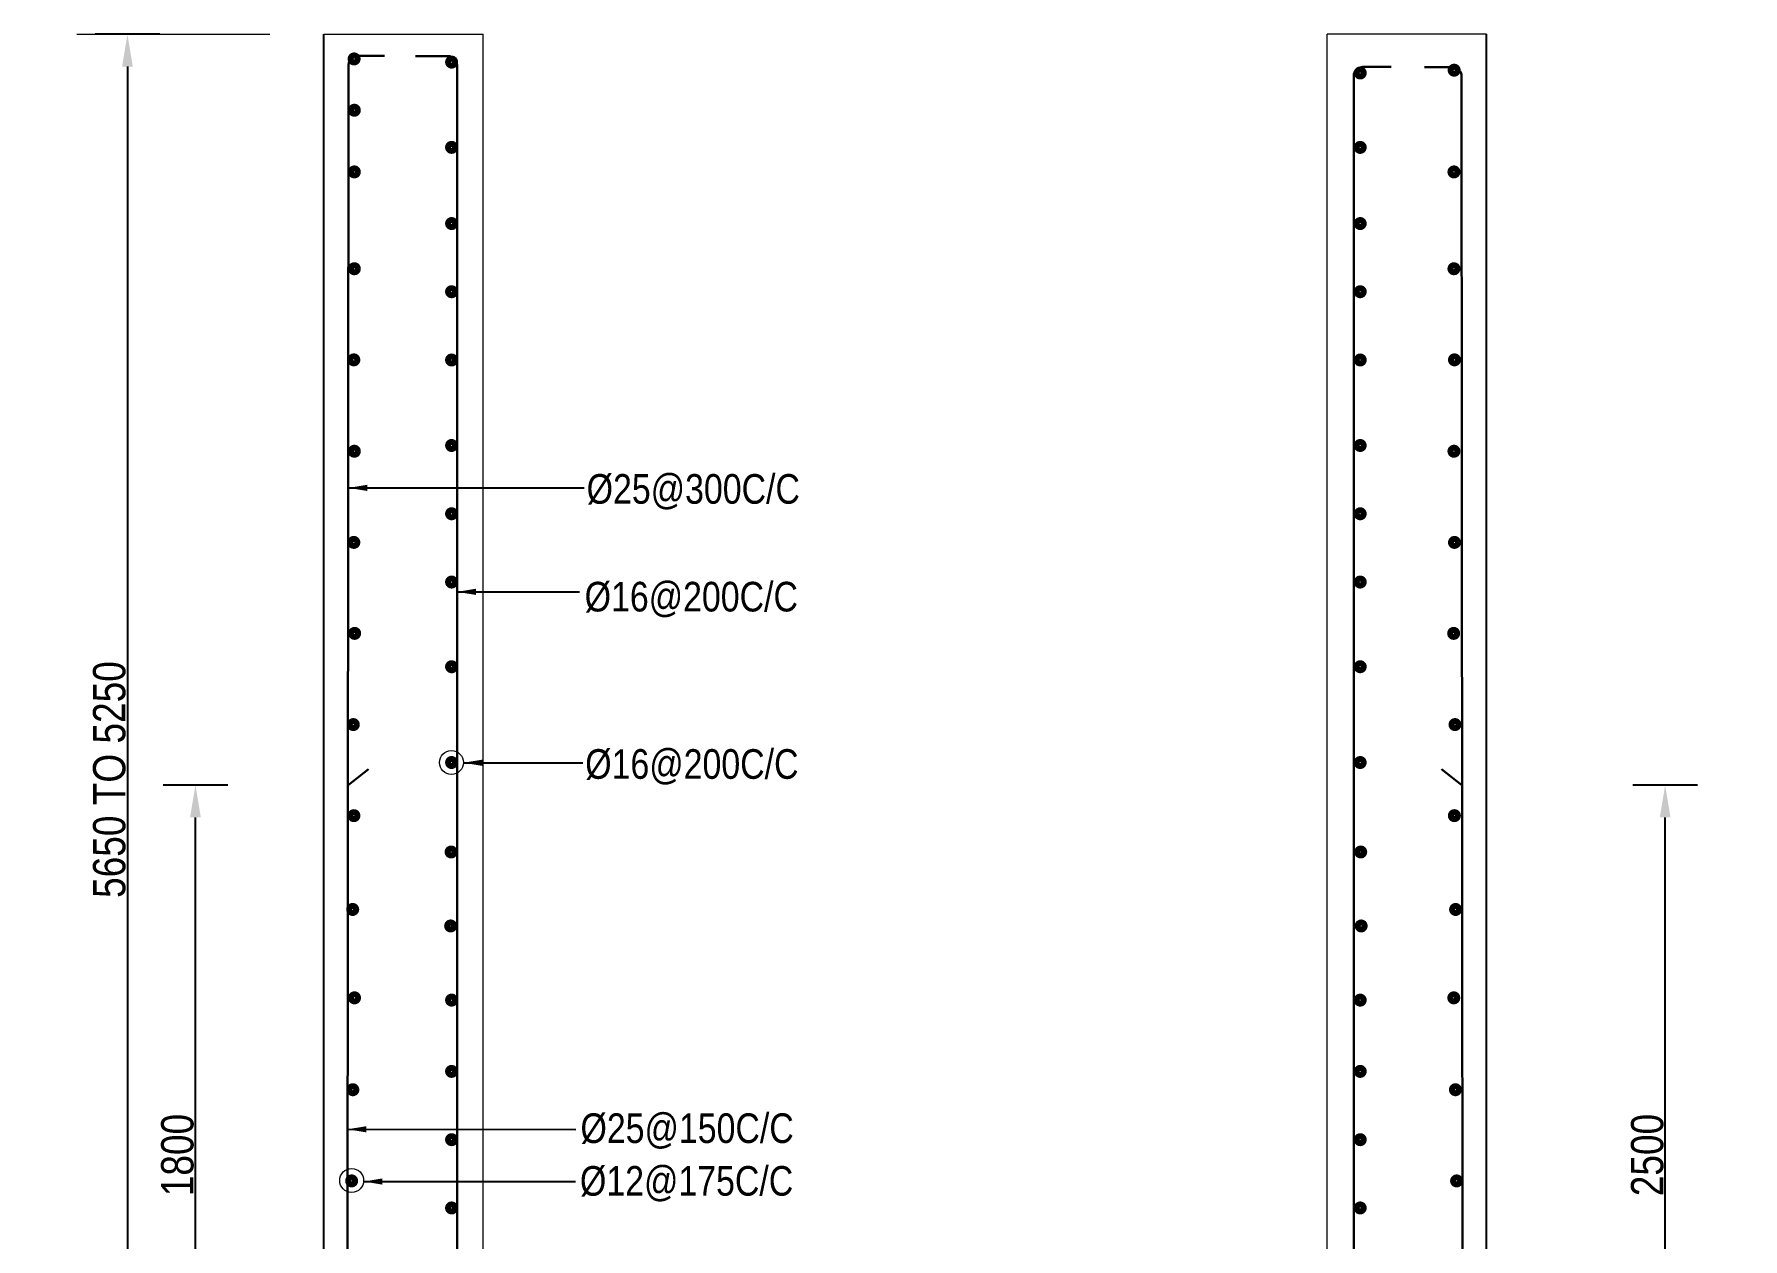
# Model space of a CAD drawing. Extents: x -119161 to 3778985, y -718511 to -30958.
# Drawn here: x 2982717 to 2995408, y -261150 to -252206 of the extents above; entities that cross this region are included whole.
import ezdxf

# ---------------------------------------------------------------- set-up
doc = ezdxf.new("R2010")
doc.units = 0
doc.header["$MEASUREMENT"] = 0
doc.layers.get('DEFPOINTS').update_dxf_attribs({"linetype": 'CONTINUOUS'})
doc.layers.add('Dim', color=7, linetype='CONTINUOUS', lineweight=9)
doc.layers.add('ROD', color=1, linetype='CONTINUOUS', lineweight=30)
doc.layers.add('LINE', color=7, linetype='CONTINUOUS')
doc.layers.add('TXT', color=7, linetype='CONTINUOUS')
doc.styles.add('ARIAL', font='ARIALN.TTF')
doc.styles.add('DIM', font='isocp3.shx')
doc.styles.add('dimText', font='ARIALN.TTF')
doc.dimstyles.new('dim n_120', dxfattribs={"dimtxt": 240, "dimasz": 240, "dimexe": 240, "dimexo": 150, "dimgap": 100, "dimtad": 2, "dimdec": 0, "dimzin": 0, "dimdsep": 46, "dimtxsty": 'DIM', "dimcen": 350, "dimclrd": 5, "dimclre": 5, "dimclrt": 7, "dimadec": 0, "dimazin": 0, "dimtfac": 1, "dimtdec": 0, "dimtmove": 0, "dimatfit": 3, "dimfxl": 240, "dimfxlon": 1, "dimtolj": 1, "dimtzin": 0, "dimarcsym": 0})
doc.dimstyles.new('dim_70', dxfattribs={"dimtxt": 140, "dimasz": 140, "dimexe": 70, "dimexo": 40, "dimgap": 50, "dimtad": 1, "dimdec": 0, "dimzin": 0, "dimdsep": 46, "dimtxsty": 'ARIAL', "dimcen": 0.09, "dimclrd": 5, "dimclre": 5, "dimclrt": 7, "dimadec": 0, "dimazin": 0, "dimtfac": 1, "dimtdec": 0, "dimtmove": 0, "dimatfit": 3, "dimfxl": 1, "dimtolj": 1, "dimtzin": 0, "dimarcsym": 0})

# ---------------------------------------------------------------- blocks, each defined once
blk = doc.blocks.new('*D1201')
at = {"layer": 'DEFPOINTS', "color": 0, "lineweight": -2, "ltscale": 50}
for p in [(2984328, -252206), (2983410, -263275), (2983796, -263275)]:
    blk.add_point(p, dxfattribs=at)
at = {"layer": 'Dim', "color": 5, "lineweight": -2, "ltscale": 50}
for p, q in [((2983650, -252206), (2983170, -252206)), ((2983410, -252446), (2983410, -263035)), ((2983646, -263275), (2983170, -263275))]:
    blk.add_line(p, q, dxfattribs=at)
for points in [[(2983370, -252446), (2983450, -252446), (2983410, -252206)], [(2983370, -263035), (2983450, -263035), (2983410, -263275)]]:
    blk.add_solid(points, dxfattribs=at)
at = {"layer": 'Dim', "color": 7, "ltscale": 50, "insert": (2983276, -257740), "char_height": 240, "attachment_point": 5, "rotation": 90, "style": 'dimText'}
blk.add_mtext('\\A1;5650 TO 5250', dxfattribs=at)
blk = doc.blocks.new('*D1204')
at = {"layer": 'DEFPOINTS', "color": 0, "lineweight": -2, "ltscale": 50}
for p in [(2983915, -257781), (2984491, -257781), (2984331, -263275)]:
    blk.add_point(p, dxfattribs=at)
at = {"layer": 'Dim', "color": 5, "lineweight": -2, "ltscale": 50}
for p, q in [((2984155, -257781), (2983675, -257781)), ((2983915, -263035), (2983915, -258021)), ((2984155, -263275), (2983675, -263275))]:
    blk.add_line(p, q, dxfattribs=at)
for points in [[(2983875, -258021), (2983955, -258021), (2983915, -257781)], [(2983875, -263035), (2983955, -263035), (2983915, -263275)]]:
    blk.add_solid(points, dxfattribs=at)
at = {"layer": 'Dim', "color": 7, "ltscale": 50, "insert": (2983782, -260528), "char_height": 240, "attachment_point": 5, "rotation": 90, "style": 'dimText'}
blk.add_mtext('\\A1;1800', dxfattribs=at)
blk = doc.blocks.new('*D1215')
at = {"layer": 'DEFPOINTS', "color": 0, "lineweight": -2, "ltscale": 50}
for p in [(2994831, -257781), (2995408, -257781), (2995248, -263275)]:
    blk.add_point(p, dxfattribs=at)
at = {"layer": 'Dim', "color": 5, "lineweight": -2, "ltscale": 50}
for p, q in [((2995071, -257781), (2994591, -257781)), ((2994831, -263035), (2994831, -258021)), ((2995071, -263275), (2994591, -263275))]:
    blk.add_line(p, q, dxfattribs=at)
for points in [[(2994791, -258021), (2994871, -258021), (2994831, -257781)], [(2994791, -263035), (2994871, -263035), (2994831, -263275)]]:
    blk.add_solid(points, dxfattribs=at)
at = {"layer": 'Dim', "color": 7, "ltscale": 50, "insert": (2994699, -260528), "char_height": 240, "attachment_point": 5, "rotation": 90, "style": 'dimText'}
blk.add_mtext('\\A1;2500', dxfattribs=at)

msp = doc.modelspace()

# ---------------------------------------------------------------- linework, layer by layer
at = {"layer": 'Dim', "ltscale": 50}
msp.add_line((2983035, -252205.6, 0), (2984466.8, -252205.6, 0), dxfattribs=at)
at = {"layer": 'Dim'}
for centre in [(2985816.2, -257613.5, 0), (2985075.4, -260716.6, 0)]:
    msp.add_circle(centre, 88.9, dxfattribs=at)
at = {"layer": 'LINE'}
for p, q in [((2984868.6, -264669.3, 0), (2984868.4, -252205.6, 0)), ((2993504.3, -264668.6, 0), (2993504.2, -252205.6, 0))]:
    msp.add_line(p, q, dxfattribs=at)
at = {"layer": 'LINE', "lineweight": 18}
for p, q in [((2984868.7, -252205.6, 0), (2986051.6, -252205.6, 0)), ((2984868.7, -252205.6, 0), (2986051.6, -252205.6, 0)), ((2986051.6, -263021.6, 0), (2986051.6, -252205.6, 0)), ((2993504.2, -252205.6, 0), (2992321.3, -252205.6, 0)), ((2992321.3, -263021.6, 0), (2992321.3, -252205.6, 0)), ((2993504.2, -252205.6, 0), (2992321.3, -252205.6, 0)), ((2993504.3, -252205.6, 0), (2993504.3, -252205.6, 0))]:
    msp.add_line(p, q, dxfattribs=at)
at = {"layer": 'ROD'}
for p, q in [((2985119.5, -252366.2, 0), (2985319.2, -252366.2, 0)), ((2985791, -252368, 0), (2985550.6, -252368, 0)), ((2985041.4, -264345.7, 0), (2985051.9, -252433.8, 0)), ((2985858.6, -264289.1, 0), (2985858.6, -252435.6, 0)), ((2992518.2, -264289.1, 0), (2992518.2, -252516.5, 0)), ((2992585.8, -252448.9, 0), (2992795.3, -252448.9, 0)), ((2993251.3, -252449.9, 0), (2993043.2, -252449.9, 0)), ((2993328.2, -263016.5, 0), (2993318.9, -252517.4, 0))]:
    msp.add_line(p, q, dxfattribs=at)
at = {"layer": 'ROD', "const_width": 51.9, "elevation": 0}
for points in [[(2985114.2, -252380.8, -1), (2985073, -252397.9, -1)], [(2985838.8, -252405.8, -1), (2985796.4, -252419.9, -1)], [(2992544.9, -252486.7, 1), (2992587.3, -252500.8, 1)], [(2993243.4, -252464.5, 1), (2993284.6, -252481.6, 1)], [(2985115.8, -252761.7, -1), (2985074.6, -252778.8, -1)], [(2985838.8, -253039, -1), (2985796.4, -253053.1, -1)], [(2992544.9, -253039, 1), (2992587.3, -253053.1, 1)], [(2985115.8, -253219.8, -1), (2985074.6, -253236.9, -1)], [(2993241.8, -253219.8, 1), (2993283.1, -253236.9, 1)], [(2985838.8, -253604.7, -1), (2985796.4, -253618.8, -1)], [(2992544.9, -253604.7, 1), (2992587.3, -253618.8, 1)], [(2985115.8, -253938.5, -1), (2985074.6, -253955.6, -1)], [(2993241.8, -253938.5, 1), (2993283.1, -253955.6, 1)], [(2985838.8, -254110.7, -1), (2985796.4, -254124.8, -1)], [(2992544.9, -254110.7, 1), (2992587.3, -254124.8, 1)], [(2985111.9, -254615.3, -1), (2985070.7, -254632.4, -1)], [(2985838.8, -254617.7, -1), (2985796.4, -254631.8, -1)], [(2992544.9, -254617.7, 1), (2992587.3, -254631.8, 1)], [(2993245.7, -254615.3, 1), (2993286.9, -254632.4, 1)], [(2985115.8, -255293.8, -1), (2985074.6, -255310.9, -1)], [(2985838.8, -255252.4, -1), (2985796.4, -255266.5, -1)], [(2992544.9, -255252.4, 1), (2992587.3, -255266.5, 1)], [(2993241.8, -255293.8, 1), (2993283.1, -255310.9, 1)], [(2985838.8, -255759.4, -1), (2985796.4, -255773.5, -1)], [(2992544.9, -255759.4, 1), (2992587.3, -255773.5, 1)], [(2985111.9, -255970.6, -1), (2985070.7, -255987.7, -1)], [(2993245.7, -255970.6, 1), (2993286.9, -255987.7, 1)], [(2985838.8, -256266.4, -1), (2985796.4, -256280.5, -1)], [(2992544.9, -256266.4, 1), (2992587.3, -256280.5, 1)], [(2985118, -256646.1, -1), (2985076.8, -256663.2, -1)], [(2993239.6, -256646.1, 1), (2993280.8, -256663.2, 1)], [(2985838.8, -256895.3, -1), (2985796.4, -256909.4, -1)], [(2992544.9, -256895.3, 1), (2992587.3, -256909.4, 1)], [(2985108.1, -257323.3, -1), (2985066.9, -257340.4, -1)], [(2993249.5, -257323.3, 1), (2993290.7, -257340.4, 1)], [(2985838.8, -257606.5, -1), (2985796.4, -257620.6, -1)], [(2992544.9, -257606.5, 1), (2992587.3, -257620.6, 1)], [(2985112.7, -257999.5, -1), (2985071.5, -258016.6, -1)], [(2993244.9, -257999.5, 1), (2993286.2, -258016.6, 1)], [(2985835.1, -258270.8, -1), (2985792.8, -258284.9, -1)], [(2992548.6, -258270.8, 1), (2992590.9, -258284.9, 1)], [(2985104.1, -258697.6, -1), (2985061.7, -258711.7, -1)], [(2993253.6, -258697.6, 1), (2993295.9, -258711.7, 1)], [(2985831.7, -258820.1, -1), (2985789.4, -258834.2, -1)], [(2992552, -258820.1, 1), (2992594.3, -258834.2, 1)], [(2985117.1, -259352.2, -1), (2985075.9, -259369.3, -1)], [(2985838.8, -259370.6, -1), (2985796.4, -259384.7, -1)], [(2992544.9, -259370.6, 1), (2992587.3, -259384.7, 1)], [(2993240.5, -259352.2, 1), (2993281.7, -259369.3, 1)], [(2985838.8, -259899.9, -1), (2985796.4, -259914, -1)], [(2992544.9, -259899.9, 1), (2992587.3, -259914, 1)], [(2985104.7, -260034.5, -1), (2985063.5, -260051.6, -1)], [(2993252.9, -260034.5, 1), (2993294.1, -260051.6, 1)], [(2985838.8, -260406.9, -1), (2985796.4, -260421, -1)], [(2992544.9, -260406.9, 1), (2992587.3, -260421, 1)], [(2985096, -260711.6, -1), (2985054.8, -260728.7, -1)], [(2993261.6, -260711.6, 1), (2993302.8, -260728.7, 1)], [(2985838.8, -260913.9, -1), (2985796.4, -260928, -1)], [(2992544.9, -260913.9, 1), (2992587.3, -260928, 1)]]:
    msp.add_lwpolyline(points, format="xyb", close=True, dxfattribs=at)
at = {"layer": 'ROD', "elevation": 0}
for points in [[(2985048.4, -257781.2), (2985199.6, -257664)], [(2993321.3, -257781.2), (2993170.1, -257664)]]:
    msp.add_lwpolyline(points, dxfattribs=at)
at = {"layer": 'ROD'}
for centre, start, end in [((2985119.5, -252433.8, 0), 90, 179.94951), ((2985791, -252435.6, 0), 0, 90), ((2992585.8, -252516.5, 0), 90, 180), ((2993251.3, -252517.5, 0), 0.05049, 90)]:
    msp.add_arc(centre, 67.6, start, end, dxfattribs=at)

# ---------------------------------------------------------------- texts
at = {"layer": 'TXT', "color": 0, "char_height": 219.7, "width": 1477.67, "attachment_point": 4, "style": 'ARIAL'}
for s, insert in [('%%C25@300C/C', (2986820.7, -255604, 0)), ('%%C16@200C/C', (2986805.9, -256404, 0)), ('%%C16@200C/C', (2986810.2, -257646.5, 0)), ('%%C25@150C/C', (2986774.8, -260350.6, 0)), ('%%C12@175C/C', (2986770.9, -260741.9, 0))]:
    msp.add_mtext(s, dxfattribs=dict(at, insert=insert))

# ---------------------------------------------------------------- dimensions: what is measured, and where the dimension line sits
at = {"layer": 'Dim', "ltscale": 50}
for base, p1, p2, text, picture, middle in [((2983409.7, -263275.1, 0), (2984327.8, -252205.6, 0), (2983796.3, -263275.1, 0), '5650 TO 5250', '*D1201', (2983275.5, -257740.3, 0)), ((2983914.6, -257781.2, 0), (2984331.1, -263275.1, 0), (2984491.4, -257781.2, 0), '1800', '*D1204', (2983782, -260528.1, 0)), ((2994831.1, -257781.2, 0), (2995247.7, -263275.1, 0), (2995408, -257781.2, 0), '2500', '*D1215', (2994698.6, -260528.1, 0))]:
    dim = msp.add_linear_dim(base=base, p1=p1, p2=p2, angle=90, text=text, dimstyle='dim n_120', override={"dimgap": 10, "dimtxsty": 'dimText', "dimtmove": 2}, dxfattribs=at)
    dim.commit()
    dim.dimension.update_dxf_attribs({"geometry": picture, "text_midpoint": middle})

# ---------------------------------------------------------------- leaders
for points in [[(2985051.4, -255574.4, 0), (2986803.1, -255574.4, 0)], [(2985858.6, -256346.3, 0), (2986766.4, -256346.3, 0)], [(2985905.1, -257615.3, 0), (2986792.7, -257616.8, 0)], [(2985164, -260724.7, 0), (2986738.3, -260724.7, 0)]]:
    msp.add_leader(points, dimstyle='dim_70', override={"dimasz": 140}, dxfattribs=at)
at = {"layer": 'Dim'}
msp.add_leader([(2985044.9, -260336.9, 0), (2986740, -260338.4, 0)], dimstyle='dim_70', dxfattribs=at)

doc.saveas('drawing.dxf')
